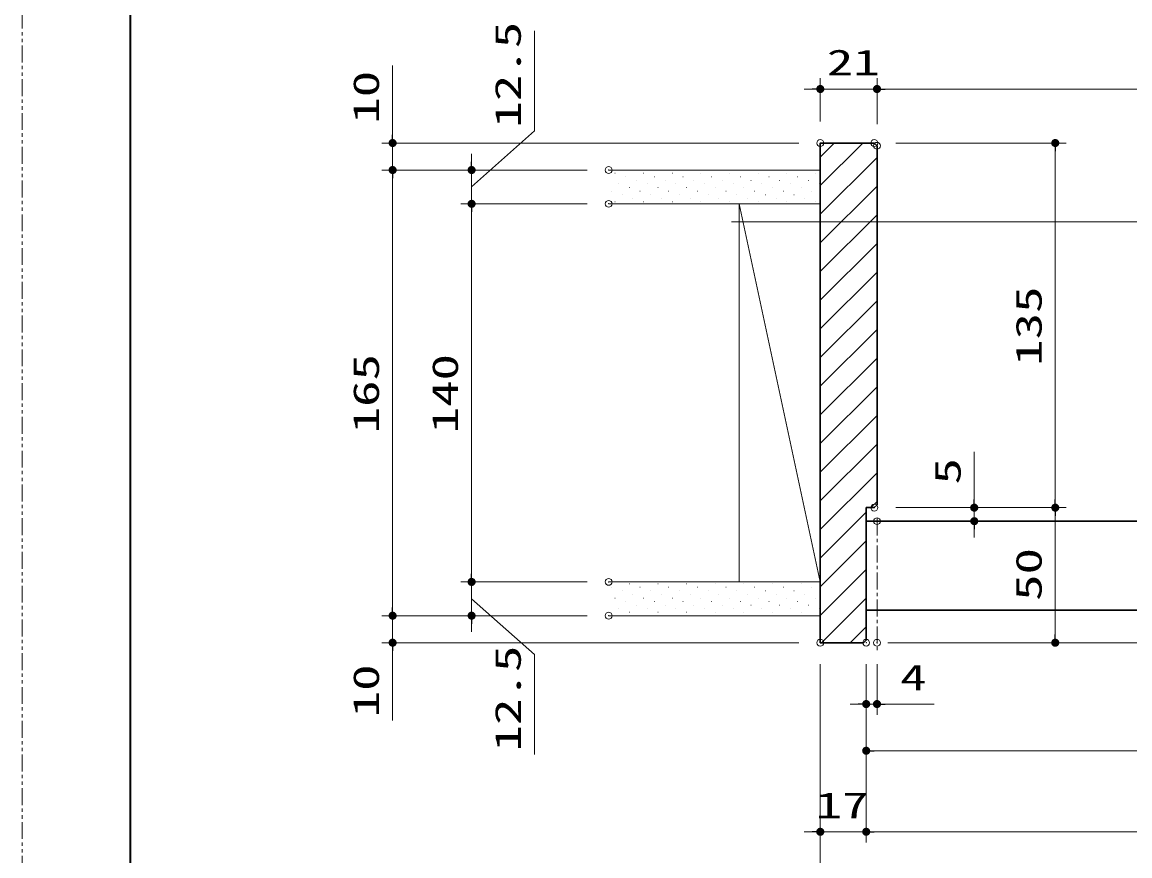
# Model space of a CAD drawing. Units: millimetres, scale not verified. Extents: x -1306 to 1306, y -607 to 607.
# Drawn here: x -1293 to -882.8, y -425.3 to -116.6 of the extents above; entities that cross this region are included whole.
import ezdxf
from ezdxf.enums import TextEntityAlignment as Align

# ---------------------------------------------------------------- set-up
doc = ezdxf.new("R2010")
doc.units = ezdxf.units.MM
doc.header["$LTSCALE"] = 5
doc.header["$PDMODE"] = 32
doc.header["$PDSIZE"] = 2.5
doc.linetypes.add('USER1', pattern=[2.5, 1.25, -0.25, 0.25, -0.25, 0.25, -0.25])
doc.linetypes.add('USER3', pattern=[2, 1.25, -0.25, 0.25, -0.25])
for name, color, linetype, lineweight in [('0-1_線(黄)', 2, 'Continuous', 15), ('0-3_陰線', 4, 'USER1', 9), ('0-C_中心線', 3, 'USER3', 9), ('0-D_線(白)', 7, 'Continuous', 30), ('1-1_寸法線', 3, 'Continuous', 13), ('1-2_ハッチング', 6, 'Continuous', 9), ('1-4_DEFPOINTS', 7, 'Continuous', 5), ('1-5_0', 3, 'Continuous', 25), ('1-7_図面枠', 7, 'Continuous', 35)]:
    doc.layers.add(name, color=color, linetype=linetype, lineweight=lineweight)
doc.styles.add('ＭＳ ゴシック', font='')
doc.styles.get('ＭＳ ゴシック').set_extended_font_data('MS Gothic')

# ---------------------------------------------------------------- blocks, each defined once
blk = doc.blocks.new('_DOT')
at = {"layer": '1-5_0'}
blk.add_line((-2.5, 0), (-5, 0), dxfattribs=at)
for points in [[(0, 0), (-2.5, 0), (-2.48, 0.313)], [(0, 0), (-2.48, -0.313), (-2.5, 0)], [(0, 0), (-2.48, 0.313), (-2.421, 0.622)], [(0, 0), (-2.421, -0.622), (-2.48, -0.313)], [(0, 0), (-2.421, 0.622), (-2.324, 0.92)], [(0, 0), (-2.324, -0.92), (-2.421, -0.622)], [(0, 0), (-2.324, 0.92), (-2.191, 1.204)], [(0, 0), (-2.191, -1.204), (-2.324, -0.92)], [(0, 0), (-2.191, 1.204), (-2.023, 1.469)], [(0, 0), (-2.023, -1.469), (-2.191, -1.204)], [(0, 0), (-2.023, 1.469), (-1.822, 1.711)], [(0, 0), (-1.822, -1.711), (-2.023, -1.469)], [(0, 0), (-1.822, 1.711), (-1.594, 1.926)], [(0, 0), (-1.594, -1.926), (-1.822, -1.711)], [(0, 0), (-1.594, 1.926), (-1.34, 2.111)], [(0, 0), (-1.34, -2.111), (-1.594, -1.926)], [(0, 0), (-1.34, 2.111), (-1.064, 2.262)], [(0, 0), (-1.064, -2.262), (-1.34, -2.111)], [(0, 0), (-1.064, 2.262), (-0.773, 2.378)], [(0, 0), (-0.773, -2.378), (-1.064, -2.262)], [(0, 0), (-0.773, 2.378), (-0.468, 2.456)], [(0, 0), (-0.468, -2.456), (-0.773, -2.378)], [(0, 0), (-0.468, 2.456), (-0.157, 2.495)], [(0, 0), (-0.157, -2.495), (-0.468, -2.456)], [(0, 0), (-0.157, 2.495), (0.157, 2.495)], [(0, 0), (0.157, -2.495), (-0.157, -2.495)], [(0, 0), (0.157, 2.495), (0.468, 2.456)], [(0, 0), (0.468, 2.456), (0.773, 2.378)], [(0, 0), (0.773, 2.378), (1.064, 2.262)], [(0, 0), (1.064, 2.262), (1.34, 2.111)], [(0, 0), (1.34, 2.111), (1.594, 1.926)], [(0, 0), (1.594, 1.926), (1.822, 1.711)], [(0, 0), (1.822, 1.711), (2.023, 1.469)], [(0, 0), (2.023, 1.469), (2.191, 1.204)], [(0, 0), (2.191, 1.204), (2.324, 0.92)], [(0, 0), (2.324, 0.92), (2.421, 0.622)], [(0, 0), (2.421, 0.622), (2.48, 0.313)], [(0, 0), (2.48, 0.313), (2.5, 0)], [(0, 0), (0.468, -2.456), (0.157, -2.495)], [(0, 0), (0.773, -2.378), (0.468, -2.456)], [(0, 0), (1.064, -2.262), (0.773, -2.378)], [(0, 0), (1.34, -2.111), (1.064, -2.262)], [(0, 0), (1.594, -1.926), (1.34, -2.111)], [(0, 0), (1.822, -1.711), (1.594, -1.926)], [(0, 0), (2.023, -1.469), (1.822, -1.711)], [(0, 0), (2.191, -1.204), (2.023, -1.469)], [(0, 0), (2.324, -0.92), (2.191, -1.204)], [(0, 0), (2.421, -0.622), (2.324, -0.92)], [(0, 0), (2.48, -0.313), (2.421, -0.622)], [(0, 0), (2.5, 0), (2.48, -0.313)]]:
    blk.add_solid(points, dxfattribs=at)

msp = doc.modelspace()

# ---------------------------------------------------------------- linework, layer by layer
at = {"layer": '0-1_線(黄)'}
for p, q in [((-997.434, -171.344), (-1075.792, -171.344)), ((-997.434, -183.844), (-1075.792, -183.844)), ((-1027.434, -183.844), (-1027.434, -323.844)), ((-1027.434, -183.844), (-997.434, -323.844)), ((-997.434, -323.844), (-1075.792, -323.844)), ((-997.434, -336.344), (-1075.792, -336.344))]:
    msp.add_line(p, q, dxfattribs=at)
at = {"layer": '0-3_陰線'}
msp.add_line((-1292.964, -594), (-1292.964, 594), dxfattribs=at)
at = {"layer": '0-C_中心線'}
msp.add_line((-976.434, -300.344), (-976.434, -350.325), dxfattribs=at)
at = {"layer": '0-D_線(白)'}
for p, q in [((-997.434, -161.344), (-977.434, -161.344)), ((-977.434, -161.344), (-976.434, -162.344)), ((-976.434, -295.344), (-976.434, -162.344)), ((-997.434, -323.844), (-997.434, -183.844)), ((-976.434, -295.344), (-977.434, -296.344)), ((-980.434, -301.344), (-841.434, -301.344)), ((-841.434, -334.344), (-980.434, -334.344)), ((-980.434, -345.344), (-981.434, -346.344))]:
    msp.add_line(p, q, dxfattribs=at)
for points in [[(-997.434, -161.344), (-997.434, -346.344), (-981.434, -346.344)], [(-980.434, -345.344), (-980.434, -296.344), (-977.434, -296.344)]]:
    msp.add_lwpolyline(points, dxfattribs=at)
at = {"layer": '1-1_寸法線'}
for p, q in [((-1155.792, -158.344), (-1155.792, -132.582)), ((-997.434, -153.344), (-997.434, -137.344)), ((-976.434, -154.344), (-976.434, -137.344)), ((-976.434, -154.344), (-976.434, -137.344)), ((-1000.434, -141.344), (-1003.434, -141.344)), ((-997.434, -141.344), (-976.434, -141.344)), ((-973.434, -141.344), (-970.434, -141.344)), ((-973.434, -141.344), (-202.437, -141.344)), ((-1005.434, -161.344), (-1159.792, -161.344)), ((-1155.792, -171.344), (-1155.792, -161.344)), ((-969.434, -161.344), (-906.434, -161.344)), ((-1126.542, -168.344), (-1126.542, -165.344)), ((-910.434, -164.344), (-910.434, -293.344)), ((-1083.792, -171.344), (-1159.792, -171.344)), ((-1083.792, -171.344), (-1159.792, -171.344)), ((-1083.792, -171.344), (-1130.542, -171.344)), ((-1126.542, -183.844), (-1126.542, -171.344)), ((-1126.542, -183.844), (-1126.542, -171.344)), ((-1155.792, -174.344), (-1155.792, -333.344)), ((-1155.792, -174.344), (-1155.792, -177.344)), ((-1083.792, -183.844), (-1130.542, -183.844)), ((-1083.792, -183.844), (-1130.542, -183.844)), ((-1126.542, -186.844), (-1126.542, -320.844)), ((-1126.542, -186.844), (-1126.542, -189.844)), ((-940.434, -293.344), (-940.434, -275.678)), ((-969.434, -296.344), (-906.434, -296.344)), ((-969.434, -296.344), (-906.434, -296.344)), ((-969.434, -296.344), (-936.434, -296.344)), ((-940.434, -301.344), (-940.434, -296.344)), ((-910.434, -299.344), (-910.434, -343.344)), ((-968.434, -301.344), (-936.434, -301.344)), ((-940.434, -304.344), (-940.434, -307.344)), ((-1126.542, -320.844), (-1126.542, -317.844)), ((-1083.792, -323.844), (-1130.542, -323.844)), ((-1083.792, -323.844), (-1130.542, -323.844)), ((-1126.542, -336.344), (-1126.542, -323.844)), ((-1126.542, -336.344), (-1126.542, -323.844)), ((-1155.792, -333.344), (-1155.792, -330.344)), ((-1083.792, -336.344), (-1159.792, -336.344)), ((-1083.792, -336.344), (-1159.792, -336.344)), ((-1155.792, -336.344), (-1155.792, -346.344)), ((-1083.792, -336.344), (-1130.542, -336.344)), ((-1126.542, -339.344), (-1126.542, -342.344)), ((-1005.434, -346.344), (-1159.792, -346.344)), ((-972.434, -346.344), (-906.434, -346.344)), ((-972.434, -346.344), (-705.937, -346.344)), ((-1155.792, -349.344), (-1155.792, -375.106)), ((-997.434, -354.344), (-997.434, -420.344)), ((-997.434, -354.344), (-997.434, -450.344)), ((-980.434, -354.344), (-980.434, -420.344)), ((-980.434, -354.344), (-980.434, -373.056)), ((-980.434, -354.344), (-980.434, -390.344)), ((-980.434, -354.344), (-980.434, -420.344)), ((-976.434, -354.344), (-976.434, -373.056)), ((-983.434, -369.056), (-986.434, -369.056)), ((-980.434, -369.056), (-976.434, -369.056)), ((-973.434, -369.056), (-955.291, -369.056)), ((-977.434, -386.344), (-643.437, -386.344)), ((-1000.434, -416.344), (-1003.434, -416.344)), ((-997.434, -416.344), (-980.434, -416.344)), ((-977.434, -416.344), (-974.434, -416.344)), ((-977.434, -416.344), (137.566, -416.344))]:
    msp.add_line(p, q, dxfattribs=at)
for points in [[(-1126.542, -177.594), (-1103.282, -156.799), (-1103.282, -119.752)], [(-1030.333, -190.56), (-774.77, -190.56), (-592.222, -270.795)], [(-1126.542, -330.094), (-1103.282, -350.7), (-1103.282, -387.747)]]:
    msp.add_lwpolyline(points, dxfattribs=at)
at = {"layer": '1-2_ハッチング'}
for p, q in [((-997.434, -166.517), (-992.262, -161.344)), ((-997.434, -177.124), (-981.655, -161.344)), ((-997.434, -187.73), (-976.434, -166.73)), ((-1073.478, -172.513), (-1073.428, -172.513)), ((-1069.5, -173.839), (-1069.45, -173.839)), ((-1065.523, -175.164), (-1065.473, -175.164)), ((-1062.871, -172.513), (-1062.821, -172.513)), ((-1058.894, -173.839), (-1058.844, -173.839)), ((-1054.916, -175.164), (-1054.866, -175.164)), ((-1052.265, -172.513), (-1052.215, -172.513)), ((-1048.287, -173.839), (-1048.237, -173.839)), ((-1044.31, -175.164), (-1044.26, -175.164)), ((-1041.658, -172.513), (-1041.608, -172.513)), ((-1037.68, -173.839), (-1037.63, -173.839)), ((-1033.703, -175.164), (-1033.653, -175.164)), ((-1031.051, -172.513), (-1031.001, -172.513)), ((-1027.074, -173.839), (-1027.024, -173.839)), ((-1023.096, -175.164), (-1023.046, -175.164)), ((-1020.445, -172.513), (-1020.395, -172.513)), ((-1016.467, -173.839), (-1016.417, -173.839)), ((-1012.49, -175.164), (-1012.44, -175.164)), ((-1009.838, -172.513), (-1009.788, -172.513)), ((-1005.861, -173.839), (-1005.811, -173.839)), ((-1001.883, -175.164), (-1001.833, -175.164)), ((-999.232, -172.513), (-999.182, -172.513)), ((-1074.804, -179.142), (-1074.754, -179.142)), ((-1072.152, -176.49), (-1072.102, -176.49)), ((-1068.174, -177.816), (-1068.124, -177.816)), ((-1064.197, -179.142), (-1064.147, -179.142)), ((-1061.545, -176.49), (-1061.495, -176.49)), ((-1057.568, -177.816), (-1057.518, -177.816)), ((-1053.59, -179.142), (-1053.54, -179.142)), ((-1050.939, -176.49), (-1050.889, -176.49)), ((-1046.961, -177.816), (-1046.911, -177.816)), ((-1042.984, -179.142), (-1042.934, -179.142)), ((-1040.332, -176.49), (-1040.282, -176.49)), ((-1036.355, -177.816), (-1036.305, -177.816)), ((-1032.377, -179.142), (-1032.327, -179.142)), ((-1029.726, -176.49), (-1029.676, -176.49)), ((-1025.748, -177.816), (-1025.698, -177.816)), ((-1021.771, -179.142), (-1021.721, -179.142)), ((-1019.119, -176.49), (-1019.069, -176.49)), ((-1015.141, -177.816), (-1015.091, -177.816)), ((-1011.164, -179.142), (-1011.114, -179.142)), ((-1008.512, -176.49), (-1008.462, -176.49)), ((-1004.535, -177.816), (-1004.485, -177.816)), ((-1000.557, -179.142), (-1000.507, -179.142)), ((-997.906, -176.49), (-997.856, -176.49)), ((-997.434, -198.337), (-976.434, -177.337)), ((-1073.478, -183.119), (-1073.428, -183.119)), ((-1070.826, -180.468), (-1070.776, -180.468)), ((-1066.849, -181.794), (-1066.799, -181.794)), ((-1062.871, -183.119), (-1062.821, -183.119)), ((-1060.219, -180.468), (-1060.169, -180.468)), ((-1056.242, -181.794), (-1056.192, -181.794)), ((-1052.265, -183.119), (-1052.215, -183.119)), ((-1049.613, -180.468), (-1049.563, -180.468)), ((-1045.635, -181.794), (-1045.585, -181.794)), ((-1041.658, -183.119), (-1041.608, -183.119)), ((-1039.006, -180.468), (-1038.956, -180.468)), ((-1035.029, -181.794), (-1034.979, -181.794)), ((-1031.051, -183.119), (-1031.001, -183.119)), ((-1028.4, -180.468), (-1028.35, -180.468)), ((-1024.422, -181.794), (-1024.372, -181.794)), ((-1020.445, -183.119), (-1020.395, -183.119)), ((-1017.793, -180.468), (-1017.743, -180.468)), ((-1013.816, -181.794), (-1013.766, -181.794)), ((-1009.838, -183.119), (-1009.788, -183.119)), ((-1007.186, -180.468), (-1007.136, -180.468)), ((-1003.209, -181.794), (-1003.159, -181.794)), ((-999.232, -183.119), (-999.182, -183.119)), ((-997.434, -208.943), (-976.434, -187.943)), ((-997.434, -219.55), (-976.434, -198.55)), ((-997.434, -230.157), (-976.434, -209.157)), ((-997.434, -240.763), (-976.434, -219.763)), ((-997.434, -251.37), (-976.434, -230.37)), ((-997.434, -261.976), (-976.434, -240.976)), ((-997.434, -272.583), (-976.434, -251.583)), ((-997.434, -283.19), (-976.434, -262.19)), ((-997.434, -293.796), (-976.434, -272.796)), ((-997.434, -304.403), (-976.434, -283.403)), ((-978.769, -296.344), (-976.434, -294.009)), ((-997.434, -315.009), (-980.434, -298.009)), ((-997.434, -325.616), (-980.434, -308.616)), ((-997.434, -336.223), (-980.434, -319.223)), ((-1074.804, -325.814), (-1074.754, -325.814)), ((-1070.826, -327.14), (-1070.776, -327.14)), ((-1068.174, -324.489), (-1068.124, -324.489)), ((-1064.197, -325.814), (-1064.147, -325.814)), ((-1060.219, -327.14), (-1060.169, -327.14)), ((-1057.568, -324.489), (-1057.518, -324.489)), ((-1053.59, -325.814), (-1053.54, -325.814)), ((-1049.613, -327.14), (-1049.563, -327.14)), ((-1046.961, -324.489), (-1046.911, -324.489)), ((-1042.984, -325.814), (-1042.934, -325.814)), ((-1039.006, -327.14), (-1038.956, -327.14)), ((-1036.355, -324.489), (-1036.305, -324.489)), ((-1032.377, -325.814), (-1032.327, -325.814)), ((-1028.4, -327.14), (-1028.35, -327.14)), ((-1025.748, -324.489), (-1025.698, -324.489)), ((-1021.771, -325.814), (-1021.721, -325.814)), ((-1017.793, -327.14), (-1017.743, -327.14)), ((-1015.141, -324.489), (-1015.091, -324.489)), ((-1011.164, -325.814), (-1011.114, -325.814)), ((-1007.186, -327.14), (-1007.136, -327.14)), ((-1004.535, -324.489), (-1004.485, -324.489)), ((-1000.557, -325.814), (-1000.507, -325.814)), ((-1073.478, -329.792), (-1073.428, -329.792)), ((-1069.5, -331.118), (-1069.45, -331.118)), ((-1066.849, -328.466), (-1066.799, -328.466)), ((-1062.871, -329.792), (-1062.821, -329.792)), ((-1058.894, -331.118), (-1058.844, -331.118)), ((-1056.242, -328.466), (-1056.192, -328.466)), ((-1052.265, -329.792), (-1052.215, -329.792)), ((-1048.287, -331.118), (-1048.237, -331.118)), ((-1045.635, -328.466), (-1045.585, -328.466)), ((-1041.658, -329.792), (-1041.608, -329.792)), ((-1037.68, -331.118), (-1037.63, -331.118)), ((-1035.029, -328.466), (-1034.979, -328.466)), ((-1031.051, -329.792), (-1031.001, -329.792)), ((-1027.074, -331.118), (-1027.024, -331.118)), ((-1024.422, -328.466), (-1024.372, -328.466)), ((-1020.445, -329.792), (-1020.395, -329.792)), ((-1016.467, -331.118), (-1016.417, -331.118)), ((-1013.816, -328.466), (-1013.766, -328.466)), ((-1009.838, -329.792), (-1009.788, -329.792)), ((-1005.861, -331.118), (-1005.811, -331.118)), ((-1003.209, -328.466), (-1003.159, -328.466)), ((-999.232, -329.792), (-999.182, -329.792)), ((-996.949, -346.344), (-980.434, -329.829)), ((-1072.152, -333.769), (-1072.102, -333.769)), ((-1068.174, -335.095), (-1068.124, -335.095)), ((-1065.523, -332.444), (-1065.473, -332.444)), ((-1061.545, -333.769), (-1061.495, -333.769)), ((-1057.568, -335.095), (-1057.518, -335.095)), ((-1054.916, -332.444), (-1054.866, -332.444)), ((-1050.939, -333.769), (-1050.889, -333.769)), ((-1046.961, -335.095), (-1046.911, -335.095)), ((-1044.31, -332.444), (-1044.26, -332.444)), ((-1040.332, -333.769), (-1040.282, -333.769)), ((-1036.355, -335.095), (-1036.305, -335.095)), ((-1033.703, -332.444), (-1033.653, -332.444)), ((-1029.726, -333.769), (-1029.676, -333.769)), ((-1025.748, -335.095), (-1025.698, -335.095)), ((-1023.096, -332.444), (-1023.046, -332.444)), ((-1019.119, -333.769), (-1019.069, -333.769)), ((-1015.141, -335.095), (-1015.091, -335.095)), ((-1012.49, -332.444), (-1012.44, -332.444)), ((-1008.512, -333.769), (-1008.462, -333.769)), ((-1004.535, -335.095), (-1004.485, -335.095)), ((-1001.883, -332.444), (-1001.833, -332.444)), ((-997.906, -333.769), (-997.856, -333.769)), ((-986.343, -346.344), (-980.434, -340.436))]:
    msp.add_line(p, q, dxfattribs=at)
at = {"layer": '1-4_DEFPOINTS'}
for p in [(-976.434, -141.344), (-997.434, -161.344), (-997.434, -161.344), (-977.434, -161.344), (-976.434, -162.344), (-1155.792, -171.344), (-1075.792, -171.344), (-1126.542, -183.844), (-1075.792, -183.844), (-977.434, -296.344), (-910.434, -296.344), (-976.434, -301.344), (-940.434, -301.344), (-1126.542, -323.844), (-1075.792, -323.844), (-1155.792, -336.344), (-1155.792, -336.344), (-1126.542, -336.344), (-1075.792, -336.344), (-997.434, -346.344), (-997.434, -346.344), (-980.434, -346.344), (-980.434, -346.344), (-976.434, -346.344), (-910.434, -346.344), (-976.434, -369.056), (-980.434, -416.344)]:
    msp.add_point(p, dxfattribs=at)
at = {"layer": '1-7_図面枠'}
msp.add_lwpolyline([(-1252.964, -554), (347.036, -554), (347.036, 554), (-1252.964, 554)], close=True, dxfattribs=at)

# ---------------------------------------------------------------- block references
at = {"layer": '1-1_寸法線', "xscale": 0.6, "yscale": 0.6}
for p in [(-997.434, -141.344), (-980.434, -369.056), (-997.434, -416.344)]:
    msp.add_blockref('_DOT', p, dxfattribs=at)
for p, rotation in [((-976.434, -141.344), 180), ((-976.434, -141.344), 180), ((-1155.792, -161.344), 270), ((-910.434, -161.344), 90), ((-1155.792, -171.344), 90), ((-1155.792, -171.344), 90), ((-1126.542, -171.344), 270), ((-1126.542, -183.844), 90), ((-1126.542, -183.844), 90), ((-940.434, -296.344), 270), ((-910.434, -296.344), 270), ((-910.434, -296.344), 90), ((-940.434, -301.344), 90), ((-1126.542, -323.844), 270), ((-1126.542, -323.844), 270), ((-1155.792, -336.344), 270), ((-1155.792, -336.344), 270), ((-1126.542, -336.344), 90), ((-910.434, -346.344), 270), ((-1155.792, -346.344), 90), ((-976.434, -369.056), 180), ((-980.434, -386.344), 180), ((-980.434, -416.344), 180), ((-980.434, -416.344), 180)]:
    msp.add_blockref('_DOT', p, dxfattribs=dict(at, rotation=rotation))

# ---------------------------------------------------------------- texts
at = {"layer": '1-1_寸法線', "style": 'ＭＳ ゴシック', "width": 1.5}
for s, p in [('12.5', (-1105.432, -155.656)), ('10', (-1157.942, -154.201)), ('135', (-912.584, -243.844)), ('165', (-1157.942, -268.844)), ('140', (-1128.692, -268.844)), ('5', (-942.584, -287.773)), ('50', (-912.584, -330.868)), ('12.5', (-1105.432, -386.604)), ('10', (-1157.942, -373.963))]:
    msp.add_text(s, height=9.604, rotation=90, dxfattribs=at).set_placement(p, align=Align.BOTTOM_LEFT)
for s, p in [('21', (-995.03, -139.195)), ('4', (-967.863, -366.906)), ('17', (-999.172, -414.195))]:
    msp.add_text(s, height=9.604, dxfattribs=at).set_placement(p, align=Align.BOTTOM_LEFT)

doc.saveas('drawing.dxf')
